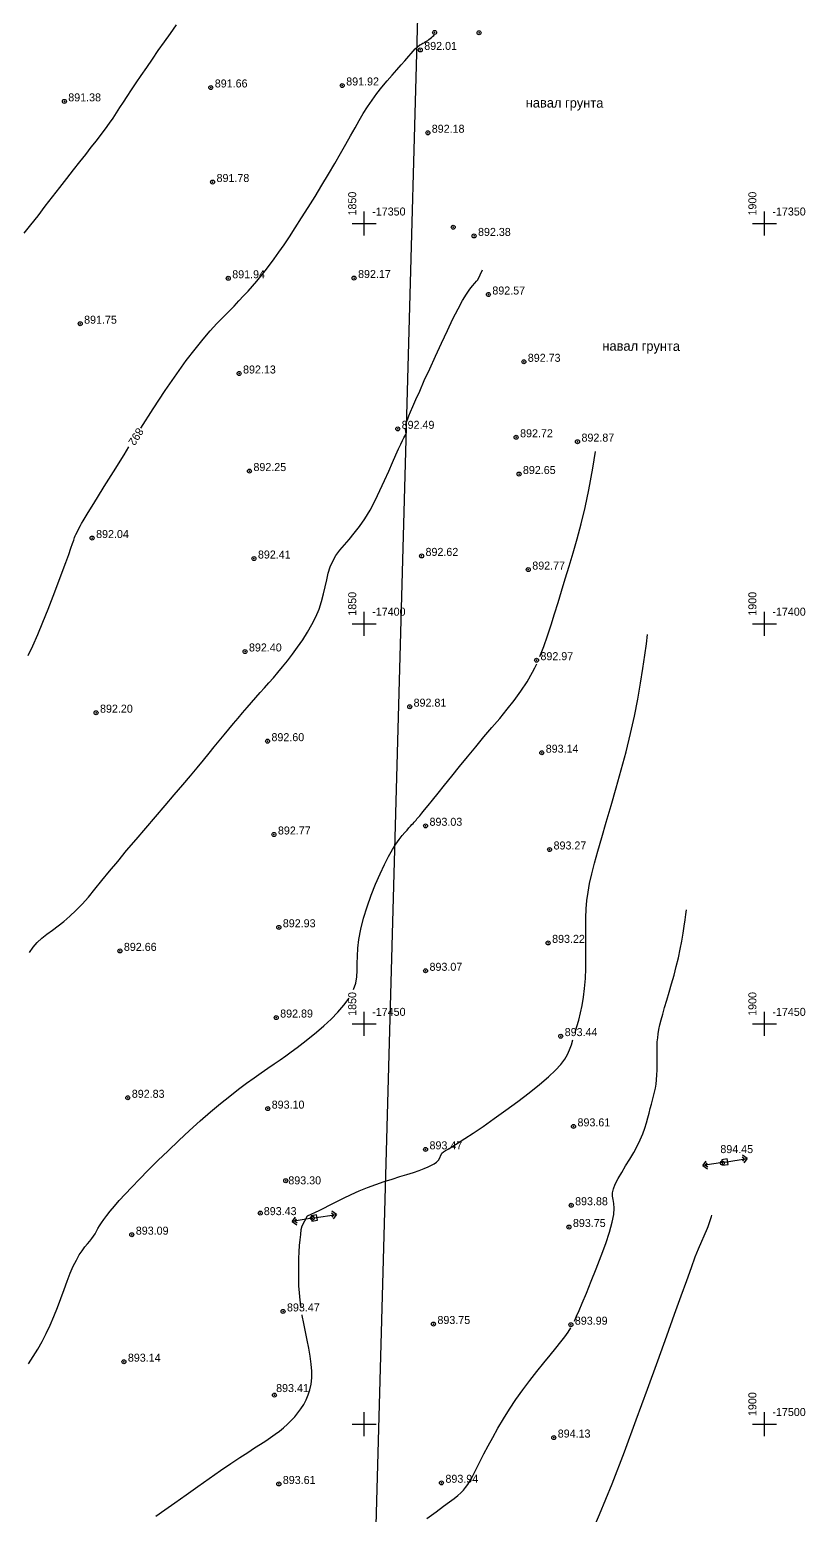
# Model space of a CAD drawing. Header units: millimetres. Extents: x -1114 to 5336, y -18321 to -16715.
# Drawn here: x -1004.1 to -907.2, y -18010.3 to -17824.7 of the extents above; entities that cross this region are included whole.
import ezdxf

# ---------------------------------------------------------------- set-up
doc = ezdxf.new("R2010")
doc.units = ezdxf.units.MM
doc.header["$PDMODE"] = 32
doc.header["$PDSIZE"] = 0.5
doc.linetypes.add('CONTI', pattern=[0])
for name, color, linetype in [('51320000', 7, 'Continuous'), ('82002000', 7, 'Continuous'), ('GOR_BDEFAULT', 212, 'CONTI'), ('GORIZDEFAULT', 32, 'CONTI'), ('NAD_MDEFAULT', 7, 'CONTI'), ('PI_DTDEFAULT', 3, 'CONTI'), ('PI_OTDEFAULT', 172, 'CONTI'), ('PI_TTDEFAULT', 5, 'CONTI'), ('SETKR', 7, 'CONTI')]:
    doc.layers.add(name, color=color, linetype=linetype)
doc.styles.add('1 Цифры отметки', font='', dxfattribs={"height": 1})
doc.styles.add('4. маг.', font='')
doc.styles.get('1 Цифры отметки').set_extended_font_data('Kyrghyz Letterica')
doc.styles.get('4. маг.').set_extended_font_data('Kyrghyz Peterburg')

# ---------------------------------------------------------------- blocks, each defined once
blk = doc.blocks.new('*U42')
for p, q in [((-3.999999999999999, 1.469527624586853e-15), (-3.289421901390805, 0.7036183381471413)), ((-3.081487911019577e-33, 0), (-3.999999999999999, 1.469527624586853e-15)), ((-3.999999999999999, 1.469527624586853e-15), (-3.289421901390806, -0.7036183381471385)), ((-3.499999999999999, 1.347066989204615e-15), (-3.144710950695402, 0.3518091690735713)), ((-3.499999999999999, 1.347066989204615e-15), (-3.144710950695402, -0.3518091690735686)), ((0, 0), (4, 0)), ((3.5, 6.123031769111886e-17), (3.144710950695403, 0.3518091690735701)), ((3.5, 6.123031769111886e-17), (3.144710950695403, -0.3518091690735697)), ((4, 0), (3.289421901390806, 0.70361833814714)), ((4, 0), (3.289421901390806, -0.7036183381471397))]:
    blk.add_line(p, q)
blk = doc.blocks.new('82002000')
at = {"color": 7}
blk.add_lwpolyline([(-0.5, -0.5), (0.5, -0.5), (0.5, 0.5), (-0.5, 0.5)], close=True, dxfattribs=at)
blk.add_circle((0, 0), 0.05, dxfattribs=at)
blk = doc.blocks.new('BL_333')
at = {"color": 0}
for p, q in [((-1.5, 0), (1.5, 0)), ((0, -1.5), (0, 1.5))]:
    blk.add_line(p, q, dxfattribs=at)

msp = doc.modelspace()

# ---------------------------------------------------------------- linework, layer by layer
at = {"color": 242, "true_color": 0xcd2027, "extrusion": (-0.01325716974884626, 0.01768293051550256, 0.999755750880501), "elevation": 589.8331356211519}
msp.add_lwpolyline([(11816.23120442711, 13994.96296030176), (11803.7132254632, 13998.75885966596), (11779.60471839021, 14006.06942209178), (11743.85568373051, 14013.71036732785), (11708.10664907081, 14021.35131256394), (11381.79729851056, 13610.22881136304), (11465.06582467756, 13552.52405538412), (11816.23113084898, 13994.96298261328)], dxfattribs=at)
at = {"color": 1, "extrusion": (-0.01325716974884626, 0.01768293051550256, 0.999755750880501), "elevation": 589.833135621152}
msp.add_lwpolyline([(11816.23113084898, 13994.96298261328), (11791.19532007743, 14002.55473671864), (11779.60471839021, 14006.06942209178), (11708.10664907081, 14021.35131256394), (11381.79729851056, 13610.22881136304), (11465.06582467756, 13552.52405538412)], dxfattribs=at)
at = {"layer": 'GOR_BDEFAULT', "color": 32, "lineweight": 30}
for points in [[(-985.7785497760851, -17867.69104579571, 892), (-984.5785497760844, -17866.03104579571, 892), (-983.478549776085, -17864.61104579571, 892), (-982.4885497760852, -17863.38104579572, 892), (-981.5785497760844, -17862.33104579571, 892), (-980.7485497760845, -17861.42104579571, 892), (-979.9885497760852, -17860.62104579571, 892), (-979.2785497760851, -17859.90104579572, 892), (-978.6185497760853, -17859.22104579572, 892), (-977.9985497760845, -17858.58104579571, 892), (-977.4185497760845, -17857.96104579571, 892), (-976.858549776085, -17857.35104579571, 892), (-976.3085497760849, -17856.74104579572, 892), (-975.7785497760851, -17856.12104579571, 892), (-975.2485497760845, -17855.49104579572, 892), (-974.7085497760845, -17854.82104579571, 892), (-974.1685497760845, -17854.10104579571, 892), (-973.5985497760848, -17853.33104579571, 892), (-972.9985497760845, -17852.49104579572, 892), (-972.3685497760853, -17851.57104579571, 892), (-971.688549776085, -17850.56104579572, 892), (-970.9585497760845, -17849.44104579571, 892), (-970.1685497760845, -17848.21104579571, 892), (-969.3385497760846, -17846.89104579571, 892), (-968.4885497760852, -17845.52104579571, 892), (-967.6385497760848, -17844.13104579572, 892), (-966.8085497760849, -17842.75104579571, 892), (-966.0285497760851, -17841.42104579571, 892), (-965.2985497760847, -17840.16104579571, 892), (-964.6385497760848, -17839.00104579571, 892), (-964.0485497760847, -17837.94104579571, 892), (-963.4985497760845, -17836.96104579571, 892), (-962.978549776085, -17836.04104579572, 892), (-962.4685497760847, -17835.17104579571, 892), (-961.938549776085, -17834.33104579571, 892), (-961.3685497760853, -17833.50104579571, 892), (-960.7685497760849, -17832.68104579571, 892), (-960.1285497760846, -17831.87104579571, 892), (-959.4885497760852, -17831.09104579571, 892), (-958.858549776085, -17830.36104579571, 892), (-958.2685497760849, -17829.69104579571, 892), (-957.728549776085, -17829.09104579571, 892), (-957.2685497760849, -17828.57104579571, 892), (-955.978549776085, -17827.07104579571, 892), (-955.3885497760848, -17826.60104579571, 892), (-955.2685497760849, -17826.53104579571, 892), (-955.148549776085, -17826.47104579572, 892), (-955.0085497760847, -17826.39104579571, 892), (-954.8685497760853, -17826.32104579571, 892), (-954.728549776085, -17826.23104579571, 892), (-954.5785497760844, -17826.14104579571, 892), (-954.4185497760845, -17826.03104579571, 892), (-954.2585497760847, -17825.91104579571, 892), (-954.0985497760848, -17825.78104579571, 892), (-953.9485497760852, -17825.65104579572, 892), (-953.7985497760847, -17825.53104579571, 892), (-953.6685497760845, -17825.41104579571, 892), (-953.5485497760847, -17825.30104579571, 892)], [(-990.2585497760847, -17874.46104579571, 892), (-988.728549776085, -17872.08104579571, 892), (-987.2085497760845, -17869.78104579571, 892), (-985.7785497760851, -17867.69104579571, 892)], [(-994.8285497760844, -17881.78104579571, 892), (-993.688549776085, -17879.94104579571, 892), (-992.358549776085, -17877.80104579571, 892), (-991.7431831166587, -17876.81221523264, 892)], [(-1004.348549776085, -17902.89104579571, 892), (-1003.758549776085, -17901.67104579571, 892), (-1003.138549776085, -17900.27104579571, 892), (-1002.488549776085, -17898.73104579571, 892), (-1001.838549776085, -17897.11104579571, 892), (-1001.208549776085, -17895.49104579572, 892), (-1000.618549776085, -17893.92104579571, 892), (-1000.088549776085, -17892.49104579572, 892), (-999.6285497760846, -17891.25104579571, 892), (-999.2685497760849, -17890.25104579571, 892), (-998.9985497760845, -17889.48104579571, 892), (-998.7885497760853, -17888.89104579571, 892), (-998.648549776085, -17888.46104579571, 892), (-998.5385497760853, -17888.16104579571, 892), (-998.4685497760847, -17887.93104579571, 892), (-998.398549776085, -17887.76104579571, 892), (-997.8185497760851, -17886.63104579572, 892), (-997.6685497760845, -17886.39104579571, 892), (-997.478549776085, -17886.07104579571, 892), (-997.2085497760845, -17885.63104579572, 892), (-996.8285497760844, -17885.03104579571, 892), (-996.3285497760844, -17884.21104579571, 892), (-995.6685497760845, -17883.15104579572, 892), (-994.8285497760844, -17881.78104579571, 892)], [(-936.0885497760846, -17986.06104579572, 894), (-935.8085497760849, -17985.44104579571, 894), (-935.4985497760845, -17984.71104579571, 894), (-935.1185497760853, -17983.81104579572, 894), (-934.5785497760844, -17982.54104579572, 894), (-933.978549776085, -17981.08104579571, 894), (-933.3485497760848, -17979.51104579571, 894), (-932.728549776085, -17977.91104579571, 894), (-932.1585497760843, -17976.35104579571, 894), (-931.688549776085, -17974.92104579571, 894), (-931.3485497760848, -17973.69104579571, 894), (-931.1785497760848, -17972.71104579571, 894), (-931.1285497760846, -17971.95104579571, 894), (-931.1685497760845, -17971.36104579571, 894), (-931.2485497760845, -17970.87104579571, 894), (-931.3085497760849, -17970.44104579571, 894), (-931.3185497760851, -17970.01104579571, 894), (-931.2185497760847, -17969.51104579571, 894), (-930.978549776085, -17968.92104579571, 894), (-930.6285497760846, -17968.23104579571, 894), (-930.1785497760848, -17967.47104579572, 894), (-929.688549776085, -17966.67104579571, 894), (-929.1785497760848, -17965.83104579571, 894), (-928.6785497760848, -17965.00104579571, 894), (-928.228549776085, -17964.18104579571, 894), (-927.8485497760848, -17963.40104579572, 894), (-927.5385497760853, -17962.65104579572, 894), (-927.2785497760851, -17961.95104579571, 894), (-927.0785497760844, -17961.28104579571, 894), (-926.898549776085, -17960.65104579572, 894), (-926.7485497760845, -17960.05104579571, 894), (-926.608549776085, -17959.49104579572, 894), (-926.4685497760847, -17958.96104579571, 894), (-926.3285497760844, -17958.45104579571, 894), (-926.1985497760852, -17957.95104579571, 894), (-926.0785497760844, -17957.46104579571, 894), (-925.9685497760847, -17956.95104579571, 894), (-925.8885497760848, -17956.43104579571, 894), (-925.8185497760851, -17955.89104579571, 894), (-925.7785497760851, -17955.30104579571, 894), (-925.7585497760847, -17954.70104579571, 894), (-925.7485497760845, -17954.07104579571, 894), (-925.7485497760845, -17953.45104579571, 894), (-925.7585497760847, -17952.83104579571, 894), (-925.7585497760847, -17952.24104579572, 894), (-925.7485497760845, -17951.67104579571, 894), (-925.728549776085, -17951.15104579572, 894), (-925.6785497760848, -17950.65104579572, 894), (-925.6185497760853, -17950.15104579572, 894), (-925.5285497760851, -17949.62104579571, 894), (-925.398549776085, -17949.05104579571, 894), (-925.2385497760852, -17948.42104579571, 894), (-925.0485497760847, -17947.69104579571, 894), (-924.8085497760849, -17946.86104579571, 894), (-924.5385497760853, -17945.94104579571, 894), (-924.2385497760852, -17944.95104579571, 894), (-923.938549776085, -17943.90104579572, 894), (-923.6385497760848, -17942.82104579571, 894), (-923.358549776085, -17941.73104579571, 894), (-923.0985497760848, -17940.64104579571, 894), (-922.8685497760853, -17939.58104579571, 894), (-922.6685497760845, -17938.56104579572, 894), (-922.4985497760845, -17937.59104579571, 894), (-922.358549776085, -17936.71104579571, 894), (-922.2485497760845, -17935.91104579571, 894), (-922.1585497760843, -17935.23104579571, 894), (-922.0885497760846, -17934.67104579571, 894)], [(-954.5185497760849, -18010.72104579572, 894), (-953.3785497760846, -18009.87104579571, 894), (-952.4485497760852, -18009.19104579571, 894), (-951.7085497760845, -18008.64104579571, 894), (-951.1185497760853, -18008.20104579571, 894), (-950.648549776085, -18007.82104579571, 894), (-950.2685497760849, -18007.49104579572, 894), (-949.9585497760845, -18007.17104579571, 894), (-949.6785497760848, -18006.83104579571, 894), (-949.4085497760843, -18006.45104579571, 894), (-949.148549776085, -18006.03104579571, 894), (-948.8785497760846, -18005.54104579572, 894), (-948.5785497760844, -18004.97104579572, 894), (-948.2385497760852, -18004.30104579571, 894), (-947.8485497760848, -18003.53104579571, 894), (-947.398549776085, -18002.64104579571, 894), (-946.8785497760846, -18001.65104579572, 894), (-946.2985497760847, -18000.58104579571, 894), (-945.6585497760843, -17999.44104579571, 894), (-944.9585497760845, -17998.26104579571, 894), (-944.2085497760845, -17997.05104579571, 894), (-943.398549776085, -17995.84104579571, 894), (-942.5385497760853, -17994.64104579571, 894), (-941.6585497760843, -17993.46104579571, 894), (-940.7685497760849, -17992.34104579571, 894), (-939.9185497760845, -17991.28104579571, 894), (-939.108549776085, -17990.30104579571, 894), (-938.3885497760848, -17989.42104579571, 894), (-937.7685497760849, -17988.66104579571, 894), (-937.2685497760849, -17988.02104579571, 894), (-936.8685497760853, -17987.45104579571, 894), (-936.5285497760851, -17986.90104579572, 894)]]:
    msp.add_polyline3d(points, dxfattribs=at)
at = {"layer": 'GORIZDEFAULT', "color": 32}
for points in [[(-1004.858549776085, -17850.12104579571, 891.5), (-1003.998549776084, -17849.06104579572, 891.5), (-1003.108549776085, -17847.93104579571, 891.5), (-1002.198549776085, -17846.76104579571, 891.5), (-1001.288549776085, -17845.57104579571, 891.5), (-1000.388549776085, -17844.40104579572, 891.5), (-999.5185497760849, -17843.27104579571, 891.5), (-998.6785497760848, -17842.21104579571, 891.5), (-997.898549776085, -17841.20104579571, 891.5), (-997.148549776085, -17840.27104579571, 891.5), (-996.4585497760845, -17839.39104579571, 891.5), (-995.8085497760849, -17838.56104579572, 891.5), (-995.2185497760847, -17837.79104579572, 891.5), (-994.6685497760845, -17837.07104579571, 891.5), (-994.1785497760848, -17836.38104579572, 891.5), (-993.728549776085, -17835.73104579571, 891.5), (-993.2985497760847, -17835.09104579571, 891.5), (-992.8685497760853, -17834.43104579571, 891.5), (-992.4285497760848, -17833.75104579571, 891.5), (-991.9485497760852, -17833.02104579571, 891.5), (-991.4285497760848, -17832.22104579572, 891.5), (-990.8485497760848, -17831.35104579571, 891.5), (-990.2085497760845, -17830.41104579571, 891.5), (-989.5285497760851, -17829.41104579571, 891.5), (-988.8185497760851, -17828.37104579571, 891.5), (-988.0785497760844, -17827.31104579572, 891.5), (-987.3185497760851, -17826.23104579571, 891.5), (-986.5685497760851, -17825.16104579571, 891.5), (-985.8085497760849, -17824.10104579571, 891.5)], [(-957.1385497760848, -17874.13104579572, 892.5), (-957.0985497760848, -17873.81104579572, 892.5), (-957.0185497760849, -17873.59104579571, 892.5), (-956.9085497760843, -17873.31104579572, 892.5), (-956.7585497760847, -17872.93104579571, 892.5), (-956.5485497760847, -17872.42104579571, 892.5), (-956.2585497760847, -17871.76104579571, 892.5), (-955.8885497760848, -17870.91104579571, 892.5), (-955.4185497760845, -17869.84104579571, 892.5), (-954.8385497760846, -17868.53104579571, 892.5), (-954.1685497760845, -17867.05104579571, 892.5), (-953.4485497760852, -17865.47104579572, 892.5), (-952.7085497760845, -17863.85104579571, 892.5), (-951.9585497760845, -17862.28104579571, 892.5), (-951.2585497760847, -17860.82104579571, 892.5), (-950.608549776085, -17859.55104579571, 892.5), (-950.0485497760847, -17858.53104579571, 892.5), (-949.5685497760851, -17857.73104579571, 892.5), (-949.1685497760845, -17857.13104579572, 892.5), (-948.8285497760844, -17856.68104579571, 892.5), (-948.5485497760847, -17856.36104579571, 892.5), (-948.3185497760851, -17856.13104579572, 892.5), (-948.1385497760848, -17855.94104579571, 892.5), (-947.5826148707383, -17854.71451441079, 892.5)], [(-1004.158549776084, -17939.99104579572, 892.5), (-1003.728549776085, -17939.34104579571, 892.5), (-1003.218549776085, -17938.76104579571, 892.5), (-1002.638549776085, -17938.22104579572, 892.5), (-1002.008549776085, -17937.71104579571, 892.5), (-1001.318549776085, -17937.20104579571, 892.5), (-1000.598549776085, -17936.67104579571, 892.5), (-999.8685497760853, -17936.10104579571, 892.5), (-999.1185497760853, -17935.47104579572, 892.5), (-998.3685497760853, -17934.75104579571, 892.5), (-997.608549776085, -17933.95104579571, 892.5), (-996.8185497760851, -17933.06104579572, 892.5), (-995.9985497760845, -17932.08104579571, 892.5), (-995.1185497760853, -17931.01104579571, 892.5), (-994.1785497760848, -17929.85104579571, 892.5), (-993.148549776085, -17928.61104579571, 892.5), (-992.0385497760853, -17927.27104579571, 892.5), (-990.858549776085, -17925.88104579572, 892.5), (-989.648549776085, -17924.46104579571, 892.5), (-988.4285497760848, -17923.03104579571, 892.5), (-987.228549776085, -17921.64104579571, 892.5), (-986.0885497760846, -17920.30104579571, 892.5), (-985.0285497760851, -17919.06104579572, 892.5), (-984.0685497760851, -17917.93104579571, 892.5), (-983.2185497760847, -17916.90104579572, 892.5), (-982.438549776085, -17915.97104579572, 892.5), (-981.728549776085, -17915.10104579571, 892.5), (-981.0785497760844, -17914.30104579571, 892.5), (-980.4585497760845, -17913.54104579572, 892.5), (-979.858549776085, -17912.81104579572, 892.5), (-979.2685497760849, -17912.10104579571, 892.5), (-978.688549776085, -17911.40104579572, 892.5), (-978.1185497760853, -17910.71104579571, 892.5), (-977.5485497760847, -17910.04104579572, 892.5), (-976.9885497760852, -17909.39104579571, 892.5), (-976.4285497760848, -17908.75104579571, 892.5), (-975.8885497760848, -17908.13104579572, 892.5), (-975.3385497760846, -17907.52104579571, 892.5), (-974.7985497760847, -17906.91104579571, 892.5), (-974.2585497760847, -17906.30104579571, 892.5), (-973.6985497760852, -17905.67104579571, 892.5), (-973.1385497760848, -17905.01104579571, 892.5), (-972.5485497760847, -17904.31104579572, 892.5), (-971.9485497760852, -17903.55104579571, 892.5), (-971.3185497760851, -17902.73104579571, 892.5), (-970.6785497760848, -17901.85104579571, 892.5), (-970.0385497760853, -17900.93104579571, 892.5), (-969.438549776085, -17899.98104579571, 892.5), (-968.8885497760848, -17899.02104579571, 892.5), (-968.3885497760848, -17898.04104579572, 892.5), (-967.978549776085, -17897.08104579571, 892.5), (-967.6685497760845, -17896.12104579571, 892.5), (-967.4185497760845, -17895.20104579571, 892.5), (-967.2185497760847, -17894.29104579572, 892.5), (-967.0285497760851, -17893.43104579571, 892.5), (-966.8385497760846, -17892.60104579571, 892.5), (-966.5885497760846, -17891.81104579572, 892.5), (-966.2785497760851, -17891.08104579571, 892.5), (-965.8785497760846, -17890.39104579571, 892.5), (-965.3885497760848, -17889.73104579571, 892.5), (-964.8285497760844, -17889.07104579571, 892.5), (-964.228549776085, -17888.38104579572, 892.5), (-963.5885497760846, -17887.62104579571, 892.5), (-962.9285497760848, -17886.78104579571, 892.5), (-962.2585497760847, -17885.81104579572, 892.5), (-961.608549776085, -17884.72104579572, 892.5), (-960.978549776085, -17883.52104579571, 892.5), (-960.3785497760846, -17882.28104579571, 892.5), (-959.8085497760849, -17881.04104579572, 892.5), (-959.2885497760853, -17879.85104579571, 892.5), (-958.8185497760851, -17878.75104579571, 892.5), (-958.4085497760843, -17877.81104579572, 892.5), (-958.0685497760851, -17877.05104579571, 892.5), (-957.7885497760853, -17876.46104579571, 892.5), (-957.5585497760849, -17876.01104579571, 892.5), (-957.3885497760848, -17875.69104579571, 892.5), (-957.2585497760847, -17875.46104579571, 892.5), (-957.1685497760845, -17875.29104579572, 892.5), (-957.108549776085, -17875.17104579571, 892.5), (-957.1985497760852, -17874.61104579571, 892.5), (-957.188549776085, -17874.57104579571, 892.5)], [(-940.4085497760843, -17903.03104579571, 893), (-939.898549776085, -17901.75104579571, 893), (-939.4285497760848, -17900.42104579571, 893), (-938.978549776085, -17899.06104579572, 893), (-938.5585497760849, -17897.68104579571, 893), (-938.1285497760846, -17896.27104579571, 893), (-937.7085497760845, -17894.85104579571, 893), (-937.228549776085, -17893.30104579571, 893), (-936.7385497760852, -17891.71104579571, 893), (-936.2385497760852, -17890.06104579572, 893), (-935.7385497760852, -17888.31104579572, 893), (-935.2485497760845, -17886.43104579571, 893), (-934.7585497760847, -17884.39104579571, 893), (-934.2885497760853, -17882.17104579571, 893), (-933.7785497760851, -17879.46104579571, 893), (-933.4395753748759, -17877.40556272455, 893)], [(-935.9985497760845, -17950.01104579571, 893.5), (-935.7685497760849, -17949.26104579571, 893.5), (-935.5385497760853, -17948.44104579571, 893.5), (-935.3185497760851, -17947.55104579571, 893.5), (-935.1185497760853, -17946.60104579571, 893.5), (-934.938549776085, -17945.58104579571, 893.5), (-934.8085497760849, -17944.48104579571, 893.5), (-934.7185497760847, -17943.26104579571, 893.5), (-934.6785497760848, -17941.98104579571, 893.5), (-934.6585497760843, -17940.68104579571, 893.5), (-934.6685497760845, -17939.37104579571, 893.5), (-934.6785497760848, -17938.08104579571, 893.5), (-934.6785497760848, -17936.83104579571, 893.5), (-934.6585497760843, -17935.65104579572, 893.5), (-934.608549776085, -17934.55104579571, 893.5), (-934.5185497760849, -17933.51104579571, 893.5), (-934.3785497760846, -17932.46104579571, 893.5), (-934.188549776085, -17931.36104579571, 893.5), (-933.9285497760848, -17930.18104579571, 893.5), (-933.5885497760846, -17928.85104579571, 893.5), (-933.1785497760848, -17927.34104579571, 893.5), (-932.6685497760845, -17925.61104579571, 893.5), (-932.0985497760848, -17923.69104579571, 893.5), (-931.4885497760852, -17921.62104579571, 893.5), (-930.858549776085, -17919.44104579571, 893.5), (-930.228549776085, -17917.19104579571, 893.5), (-929.6285497760846, -17914.91104579571, 893.5), (-929.0685497760851, -17912.65104579572, 893.5), (-928.5885497760846, -17910.45104579571, 893.5), (-928.1685497760845, -17908.33104579571, 893.5), (-927.8185497760851, -17906.34104579571, 893.5), (-927.5285497760851, -17904.51104579571, 893.5), (-927.2885497760853, -17902.86104579571, 893.5), (-927.0885497760846, -17901.44104579571, 893.5), (-926.938549776085, -17900.28104579571, 893.5)], [(-963.6685497760845, -17944.63104579572, 893), (-963.4085497760843, -17943.84104579571, 893), (-963.2785497760851, -17943.05104579571, 893), (-963.228549776085, -17942.24104579572, 893), (-963.2185497760847, -17941.38104579572, 893), (-963.2085497760845, -17940.46104579571, 893), (-963.1585497760843, -17939.46104579571, 893), (-963.0285497760851, -17938.36104579571, 893), (-962.7785497760851, -17937.07104579571, 893), (-962.4185497760845, -17935.70104579571, 893), (-961.978549776085, -17934.27104579571, 893), (-961.4685497760847, -17932.84104579571, 893), (-960.9285497760848, -17931.45104579571, 893), (-960.3685497760853, -17930.15104579572, 893), (-959.8285497760844, -17928.99104579572, 893), (-959.3085497760849, -17927.99104579572, 893), (-958.8285497760844, -17927.14104579571, 893), (-958.3785497760846, -17926.44104579571, 893), (-957.9685497760847, -17925.87104579571, 893), (-957.5985497760848, -17925.39104579571, 893), (-957.2785497760851, -17925.01104579571, 893), (-956.9985497760845, -17924.69104579571, 893), (-956.7585497760847, -17924.43104579571, 893), (-956.5585497760849, -17924.21104579571, 893), (-956.398549776085, -17924.02104579571, 893), (-956.2485497760845, -17923.86104579571, 893), (-956.1185497760853, -17923.71104579571, 893), (-955.9985497760845, -17923.58104579571, 893), (-955.8785497760846, -17923.44104579571, 893), (-955.7585497760847, -17923.30104579571, 893), (-955.5985497760848, -17923.13104579572, 893), (-955.4085497760843, -17922.90104579572, 893), (-955.148549776085, -17922.59104579571, 893), (-954.8085497760849, -17922.17104579571, 893), (-954.358549776085, -17921.63104579572, 893), (-953.7985497760847, -17920.94104579571, 893), (-953.108549776085, -17920.08104579571, 893), (-952.3085497760849, -17919.07104579571, 893), (-951.4085497760843, -17917.95104579571, 893), (-950.4485497760852, -17916.76104579571, 893), (-949.438549776085, -17915.53104579571, 893), (-948.4085497760843, -17914.28104579571, 893), (-947.3885497760848, -17913.05104579571, 893), (-946.3885497760848, -17911.88104579572, 893), (-945.4185497760845, -17910.74104579572, 893), (-944.4885497760852, -17909.61104579571, 893), (-943.608549776085, -17908.49104579572, 893), (-942.7785497760851, -17907.35104579571, 893), (-942.0085497760847, -17906.18104579571, 893), (-941.3085497760849, -17904.95104579571, 893), (-941.0385497760853, -17904.43104579571, 893), (-940.7885497760853, -17903.91104579571, 893)], [(-1004.308549776085, -17991.38104579572, 893), (-1003.708549776085, -17990.47104579572, 893), (-1003.138549776085, -17989.54104579572, 893), (-1002.598549776085, -17988.59104579571, 893), (-1002.078549776084, -17987.60104579571, 893), (-1001.598549776085, -17986.56104579572, 893), (-1001.128549776085, -17985.47104579572, 893), (-1000.688549776085, -17984.35104579571, 893), (-1000.268549776085, -17983.22104579572, 893), (-999.858549776085, -17982.11104579571, 893), (-999.4685497760847, -17981.05104579571, 893), (-999.0785497760844, -17980.06104579572, 893), (-998.6985497760852, -17979.19104579571, 893), (-998.3185497760851, -17978.43104579571, 893), (-997.9485497760852, -17977.79104579572, 893), (-997.5885497760846, -17977.25104579571, 893), (-997.2485497760845, -17976.79104579572, 893), (-996.9285497760848, -17976.40104579572, 893), (-996.6385497760848, -17976.05104579571, 893), (-996.3885497760848, -17975.73104579571, 893), (-996.1685497760845, -17975.43104579571, 893), (-995.978549776085, -17975.13104579572, 893), (-995.7985497760847, -17974.82104579571, 893), (-995.6185497760853, -17974.50104579571, 893), (-995.4085497760843, -17974.16104579571, 893), (-995.1685497760845, -17973.77104579571, 893), (-994.8785497760846, -17973.35104579571, 893), (-994.5185497760849, -17972.86104579571, 893), (-994.0885497760846, -17972.32104579571, 893), (-993.5685497760851, -17971.70104579571, 893), (-992.9585497760845, -17970.99104579572, 893), (-992.2385497760852, -17970.20104579571, 893), (-991.398549776085, -17969.31104579572, 893), (-990.438549776085, -17968.31104579572, 893), (-989.3385497760846, -17967.20104579571, 893), (-988.1285497760846, -17966.00104579571, 893), (-986.8485497760848, -17964.76104579571, 893), (-985.5185497760849, -17963.49104579572, 893), (-984.1685497760845, -17962.23104579571, 893), (-982.8385497760846, -17961.02104579571, 893), (-981.5385497760853, -17959.89104579571, 893), (-980.3185497760851, -17958.86104579571, 893), (-979.1585497760843, -17957.93104579571, 893), (-978.0785497760844, -17957.08104579571, 893), (-977.0585497760849, -17956.32104579571, 893), (-976.0985497760848, -17955.64104579571, 893), (-975.2085497760845, -17955.01104579571, 893), (-974.3785497760846, -17954.44104579571, 893), (-973.608549776085, -17953.91104579571, 893), (-972.8685497760853, -17953.41104579571, 893), (-972.1585497760843, -17952.91104579571, 893), (-971.4585497760845, -17952.41104579571, 893), (-970.7385497760852, -17951.88104579572, 893), (-969.978549776085, -17951.30104579571, 893), (-969.1785497760848, -17950.66104579571, 893), (-968.2985497760847, -17949.94104579571, 893), (-967.398549776085, -17949.15104579572, 893), (-966.4985497760845, -17948.32104579571, 893), (-965.6385497760848, -17947.45104579571, 893), (-964.8785497760846, -17946.57104579571, 893), (-964.228549776085, -17945.68104579571, 893)], [(-970.228549776085, -17984.40104579572, 893.5), (-970.3485497760848, -17983.45104579571, 893.5), (-970.438549776085, -17982.53104579571, 893.5), (-970.4985497760845, -17981.64104579571, 893.5), (-970.5285497760851, -17980.76104579571, 893.5), (-970.5385497760853, -17979.90104579572, 893.5), (-970.5285497760851, -17979.05104579571, 893.5), (-970.5085497760847, -17978.21104579571, 893.5), (-970.4685497760847, -17977.39104579571, 893.5), (-970.4185497760845, -17976.61104579571, 893.5), (-970.358549776085, -17975.88104579572, 893.5), (-970.2885497760853, -17975.21104579571, 893.5), (-970.2085497760845, -17974.62104579571, 893.5), (-970.108549776085, -17974.13104579572, 893.5), (-969.4285497760848, -17972.91104579571, 893.5), (-967.9885497760852, -17972.24104579572, 893.5), (-967.398549776085, -17971.93104579571, 893.5), (-966.688549776085, -17971.56104579572, 893.5), (-965.8685497760853, -17971.14104579571, 893.5), (-964.9585497760845, -17970.70104579571, 893.5), (-963.9885497760852, -17970.24104579572, 893.5), (-962.978549776085, -17969.79104579572, 893.5), (-961.938549776085, -17969.36104579571, 893.5), (-960.898549776085, -17968.97104579572, 893.5), (-959.8685497760853, -17968.62104579571, 893.5), (-958.8685497760853, -17968.30104579571, 893.5), (-957.9085497760843, -17968.00104579571, 893.5), (-957.0185497760849, -17967.73104579571, 893.5), (-956.1985497760852, -17967.47104579572, 893.5), (-955.478549776085, -17967.23104579571, 893.5), (-954.858549776085, -17967.00104579571, 893.5), (-954.3485497760848, -17966.78104579571, 893.5), (-953.9285497760848, -17966.58104579571, 893.5), (-953.5885497760846, -17966.38104579572, 893.5), (-953.3285497760844, -17966.20104579571, 893.5), (-953.148549776085, -17966.03104579571, 893.5), (-953.0185497760849, -17965.88104579572, 893.5), (-952.6385497760848, -17965.06104579572, 893.5), (-952.4485497760852, -17964.92104579571, 893.5), (-952.1785497760848, -17964.75104579571, 893.5), (-951.7885497760853, -17964.52104579571, 893.5), (-951.2685497760849, -17964.21104579571, 893.5), (-950.5985497760848, -17963.79104579572, 893.5), (-949.7585497760847, -17963.25104579571, 893.5), (-948.7185497760847, -17962.57104579571, 893.5), (-947.478549776085, -17961.72104579572, 893.5), (-946.0985497760848, -17960.75104579571, 893.5), (-944.6385497760848, -17959.70104579571, 893.5), (-943.1585497760843, -17958.61104579571, 893.5), (-941.7385497760852, -17957.52104579571, 893.5), (-940.4285497760848, -17956.48104579571, 893.5), (-939.3185497760851, -17955.53104579571, 893.5), (-938.438549776085, -17954.70104579571, 893.5), (-937.7785497760851, -17953.98104579571, 893.5), (-937.2885497760853, -17953.33104579571, 893.5), (-936.938549776085, -17952.72104579572, 893.5), (-936.6785497760848, -17952.14104579571, 893.5), (-936.4685497760847, -17951.54104579572, 893.5), (-936.2685497760849, -17950.90104579572, 893.5)], [(-934.5085497760847, -18013.81104579572, 894.5), (-932.9585497760845, -18010.23104579571, 894.5), (-931.3885497760848, -18006.37104579571, 894.5), (-929.8385497760846, -18002.37104579571, 894.5), (-928.3485497760848, -17998.38104579572, 894.5), (-926.9485497760852, -17994.55104579571, 894.5), (-925.6685497760845, -17991.01104579571, 894.5), (-924.5485497760847, -17987.90104579572, 894.5), (-923.5785497760844, -17985.20104579571, 894.5), (-922.7385497760852, -17982.90104579572, 894.5), (-922.0385497760853, -17980.96104579571, 894.5), (-921.4585497760845, -17979.35104579571, 894.5), (-920.978549776085, -17978.04104579572, 894.5), (-920.5885497760846, -17977.02104579571, 894.5), (-919.4685497760847, -17974.43104579571, 894.5), (-919.3885497760848, -17974.23104579571, 894.5), (-919.2985497760847, -17973.99104579572, 894.5), (-919.2085497760845, -17973.73104579571, 894.5), (-919.1185497760853, -17973.47104579572, 894.5), (-919.0385497760853, -17973.22104579572, 894.5), (-918.9685497760847, -17972.99104579572, 894.5), (-918.9085497760843, -17972.80104579571, 894.5)], [(-988.3785497760846, -18010.43104579571, 893.5), (-987.2785497760851, -18009.65104579572, 893.5), (-985.9985497760845, -18008.74104579572, 893.5), (-984.608549776085, -18007.75104579571, 893.5), (-983.1585497760843, -18006.73104579571, 893.5), (-981.7085497760845, -18005.71104579571, 893.5), (-980.3085497760849, -18004.73104579571, 893.5), (-979.0185497760849, -18003.85104579571, 893.5), (-977.898549776085, -18003.10104579571, 893.5), (-976.9085497760843, -18002.45104579571, 893.5), (-976.0585497760849, -18001.90104579572, 893.5), (-975.3085497760849, -18001.42104579571, 893.5), (-974.648549776085, -18000.99104579572, 893.5), (-974.0485497760847, -18000.59104579571, 893.5), (-973.478549776085, -18000.19104579571, 893.5), (-972.9485497760852, -17999.79104579572, 893.5), (-972.4285497760848, -17999.37104579571, 893.5), (-971.938549776085, -17998.93104579571, 893.5), (-971.4685497760847, -17998.48104579571, 893.5), (-971.0385497760853, -17998.00104579571, 893.5), (-970.6285497760846, -17997.51104579571, 893.5), (-970.2485497760845, -17997.00104579571, 893.5), (-969.9085497760843, -17996.46104579571, 893.5), (-969.5985497760848, -17995.89104579571, 893.5), (-969.3385497760846, -17995.28104579571, 893.5), (-969.1385497760848, -17994.62104579571, 893.5), (-968.9885497760852, -17993.92104579571, 893.5), (-968.9085497760843, -17993.15104579572, 893.5), (-968.9085497760843, -17992.32104579571, 893.5), (-968.9685497760847, -17991.42104579571, 893.5), (-969.0985497760848, -17990.45104579571, 893.5), (-969.2785497760851, -17989.45104579571, 893.5), (-969.478549776085, -17988.42104579571, 893.5), (-969.688549776085, -17987.38104579572, 893.5), (-969.898549776085, -17986.34104579571, 893.5), (-970.0885497760846, -17985.33104579571, 893.5), (-970.0885497760846, -17985.31104579572, 893.5), (-970.0985497760848, -17985.28104579571, 893.5)]]:
    msp.add_polyline3d(points, dxfattribs=at)
at = {"layer": 'PI_DTDEFAULT', "color": 18, "true_color": 0x000000}
for p in [(-965.0985497760848, -17831.67104579571, 891.92), (-999.8185497760851, -17833.65104579572, 891.38), (-963.6185497760853, -17855.73104579571, 892.175), (-997.8385497760846, -17861.43104579571, 891.75), (-958.1585497760843, -17874.57104579571, 892.487), (-996.3485497760848, -17888.21104579571, 892.038), (-955.1785497760848, -17890.45104579571, 892.6189999999999), (-995.858549776085, -17910.04104579572, 892.197), (-956.6685497760845, -17909.29104579572, 892.81), (-954.688549776085, -17924.17104579571, 893.025), (-992.8785497760846, -17939.80104579571, 892.663), (-954.688549776085, -17942.28104579571, 893.074), (-991.8885497760848, -17958.15104579572, 892.832), (-954.688549776085, -17964.60104579571, 893.4680000000001), (-991.3885497760848, -17975.26104579571, 893.09), (-953.6985497760852, -17986.42104579571, 893.75), (-992.3785497760846, -17991.13104579572, 893.1439999999999), (-952.6985497760852, -18006.26104579571, 893.943)]:
    msp.add_point(p, dxfattribs=at)
at = {"layer": 'PI_TTDEFAULT', "color": 18, "true_color": 0x000000}
for p in [(-953.5485497760847, -17825.04104579572, 891.99), (-947.9985497760845, -17825.08104579571, 892.21), (-955.3385497760846, -17827.22104579572, 892.01), (-981.5185497760849, -17831.92104579571, 891.66), (-954.398549776085, -17837.58104579571, 892.18), (-981.2985497760847, -17843.73104579571, 891.78), (-951.228549776085, -17849.37104579571, 892.27), (-948.6285497760846, -17850.46104579571, 892.38), (-979.3285497760844, -17855.75104579571, 891.94), (-946.8285497760844, -17857.78104579571, 892.57), (-977.978549776085, -17867.65104579572, 892.13), (-942.398549776085, -17866.19104579571, 892.73), (-943.3685497760853, -17875.62104579571, 892.72), (-935.6985497760852, -17876.17104579571, 892.87), (-976.688549776085, -17879.85104579571, 892.25), (-943.0085497760847, -17880.21104579571, 892.65), (-976.1285497760846, -17890.77104579571, 892.41), (-941.8485497760848, -17892.15104579572, 892.77), (-977.2385497760852, -17902.39104579571, 892.4), (-940.8185497760851, -17903.47104579572, 892.97), (-974.4285497760848, -17913.59104579571, 892.6), (-940.1585497760843, -17915.04104579572, 893.14), (-973.6285497760846, -17925.25104579571, 892.77), (-939.188549776085, -17927.13104579572, 893.27), (-973.0185497760849, -17936.85104579571, 892.93), (-939.3685497760853, -17938.80104579571, 893.22), (-973.3485497760848, -17948.13104579572, 892.89), (-937.7985497760847, -17950.45104579571, 893.44), (-974.398549776085, -17959.50104579571, 893.1), (-936.1985497760852, -17961.73104579571, 893.61), (-917.6185497760853, -17966.29104579572, 894.45), (-972.1580611623231, -17968.50579692744, 893.3), (-936.4885497760852, -17971.58104579571, 893.88), (-975.3351871551895, -17972.56006167247, 893.43), (-968.8185497760851, -17973.18104579571, 893.53), (-936.7685497760849, -17974.30104579571, 893.75), (-972.4885497760852, -17984.84104579571, 893.47), (-936.5285497760851, -17986.50104579571, 893.99), (-973.5685497760851, -17995.30104579571, 893.41), (-938.6585497760843, -18000.61104579571, 894.13), (-973.0185497760849, -18006.40104579572, 893.61)]:
    msp.add_point(p, dxfattribs=at)

# ---------------------------------------------------------------- block references
at = {"layer": '51320000', "color": 0, "xscale": 0.7000012052192641, "yscale": 0.7000012052192641, "zscale": 0.7000012052192641, "rotation": 9.0728343705439}
for p in [(-917.27547666593, -17966.17262471883), (-968.5895660632477, -17973.16780722971)]:
    msp.add_blockref('*U42', p, dxfattribs=at)
at = {"layer": '82002000', "color": 0, "xscale": 0.7000012052192641, "yscale": 0.7000012052192641, "zscale": 0.7000012052192641, "rotation": 9.0728343705439}
for p in [(-917.27547666593, -17966.17262471883), (-968.5895660632477, -17973.16780722971)]:
    msp.add_blockref('82002000', p, dxfattribs=at)
at = {"layer": 'SETKR', "color": 18, "true_color": 0x000000}
for p in [(-962.3485497760848, -17848.91104579571), (-912.3485497760848, -17848.91104579571), (-962.3485497760848, -17898.91104579571), (-912.3485497760848, -17898.91104579571), (-962.3485497760848, -17948.91104579571), (-912.3485497760848, -17948.91104579571), (-962.3485497760848, -17998.91104579571), (-912.3485497760848, -17998.91104579571)]:
    msp.add_blockref('BL_333', p, dxfattribs=at)

# ---------------------------------------------------------------- texts
at = {"linetype": 'Continuous', "style": '4. маг.'}
for p in [(-942.1662820204656, -17834.40915341459), (-932.592311618384, -17864.79531904123)]:
    msp.add_text('навал грунта', height=1.200002066090167, rotation=359.7923945409231, dxfattribs=at).set_placement(p)
at = {"layer": 'GOR_BDEFAULT', "color": 32, "style": '1 Цифры отметки'}
msp.add_text('892', height=1, rotation=237.61231, dxfattribs=at).set_placement((-990.6861627756352, -17874.33576908663, 892))
at = {"layer": 'NAD_MDEFAULT', "color": 7, "style": '1 Цифры отметки'}
for s, p in [('1850', (-963.3485497760848, -17847.91104579571)), ('1900', (-913.3485497760848, -17847.91104579571)), ('1850', (-963.3485497760848, -17897.91104579571)), ('1900', (-913.3485497760848, -17897.91104579571)), ('1900', (-913.3485497760848, -17897.91104579571)), ('1850', (-963.3485497760848, -17947.91104579571)), ('1900', (-913.3485497760848, -17947.91104579571)), ('1900', (-913.3485497760848, -17997.91104579571)), ('1900', (-913.3485497760848, -17997.91104579571))]:
    msp.add_text(s, height=1, rotation=90, dxfattribs=at).set_placement(p)
for s, p in [('-17350', (-961.3485497760848, -17847.91104579571)), ('-17350', (-911.3485497760848, -17847.91104579571)), ('-17400', (-961.3485497760848, -17897.91104579571)), ('-17400', (-911.3485497760848, -17897.91104579571)), ('-17400', (-911.3485497760848, -17897.91104579571)), ('-17450', (-961.3485497760848, -17947.91104579571)), ('-17450', (-911.3485497760848, -17947.91104579571)), ('-17500', (-911.3485497760848, -17997.91104579571)), ('-17500', (-911.3485497760848, -17997.91104579571))]:
    msp.add_text(s, height=1, dxfattribs=at).set_placement(p)
at = {"layer": 'PI_OTDEFAULT', "color": 18, "true_color": 0x000000, "style": '1 Цифры отметки'}
for s, p in [('892.01', (-954.8485497760848, -17827.22104579572)), ('891.66', (-981.0185497760849, -17831.91104579571)), ('891.92', (-964.5985497760848, -17831.66104579571)), ('891.38', (-999.3285497760844, -17833.65104579572)), ('892.18', (-953.9085497760843, -17837.57104579571)), ('891.78', (-980.7985497760847, -17843.72104579572)), ('892.38', (-948.1285497760846, -17850.46104579571)), ('891.94', (-978.8385497760846, -17855.75104579571)), ('892.17', (-963.1185497760853, -17855.72104579572)), ('892.57', (-946.3385497760846, -17857.78104579571)), ('891.75', (-997.3485497760848, -17861.43104579571)), ('892.73', (-941.9085497760843, -17866.19104579571)), ('892.13', (-977.4885497760852, -17867.65104579572)), ('892.49', (-957.6685497760845, -17874.56104579572)), ('892.72', (-942.8685497760853, -17875.62104579571)), ('892.87', (-935.1985497760852, -17876.16104579571)), ('892.25', (-976.188549776085, -17879.84104579571)), ('892.65', (-942.5185497760849, -17880.21104579571)), ('892.04', (-995.8485497760848, -17888.21104579571)), ('892.41', (-975.6285497760846, -17890.77104579571)), ('892.62', (-954.688549776085, -17890.44104579571)), ('892.77', (-941.3485497760848, -17892.15104579572)), ('892.40', (-976.7485497760845, -17902.38104579572)), ('892.97', (-940.3285497760844, -17903.47104579572)), ('892.81', (-956.1785497760848, -17909.28104579571)), ('892.20', (-995.358549776085, -17910.03104579571)), ('892.60', (-973.938549776085, -17913.59104579571)), ('893.14', (-939.6685497760845, -17915.03104579571)), ('893.03', (-954.188549776085, -17924.16104579571)), ('892.77', (-973.1285497760846, -17925.25104579571)), ('893.27', (-938.688549776085, -17927.12104579571)), ('892.93', (-972.5185497760849, -17936.84104579571)), ('893.22', (-938.8685497760853, -17938.79104579572)), ('892.66', (-992.3785497760846, -17939.79104579572)), ('893.07', (-954.188549776085, -17942.28104579571)), ('892.89', (-972.8485497760848, -17948.12104579571)), ('893.44', (-937.2985497760847, -17950.44104579571)), ('892.83', (-991.3885497760848, -17958.15104579572)), ('893.10', (-973.9085497760843, -17959.50104579571)), ('893.61', (-935.6985497760852, -17961.72104579572)), ('893.47', (-954.188549776085, -17964.59104579571)), ('894.45', (-917.8487184008809, -17965.06054642268)), ('893.30', (-971.8300261146869, -17968.96421585342)), ('893.88', (-935.9985497760845, -17971.57104579571)), ('893.43', (-974.8962701584187, -17972.81035564572)), ('893.75', (-936.2685497760849, -17974.29104579572)), ('893.09', (-990.8885497760848, -17975.25104579571)), ('893.47', (-971.9985497760845, -17984.84104579571)), ('893.75', (-953.1985497760852, -17986.41104579571)), ('893.99', (-936.0285497760851, -17986.50104579571)), ('893.14', (-991.8785497760846, -17991.12104579571)), ('893.41', (-973.3562450326135, -17994.91670491892)), ('894.13', (-938.1685497760845, -18000.60104579571)), ('893.61', (-972.5185497760849, -18006.40104579572)), ('893.94', (-952.1985497760852, -18006.25104579571))]:
    msp.add_text(s, height=1, dxfattribs=at).set_placement(p)

doc.saveas('drawing.dxf')
